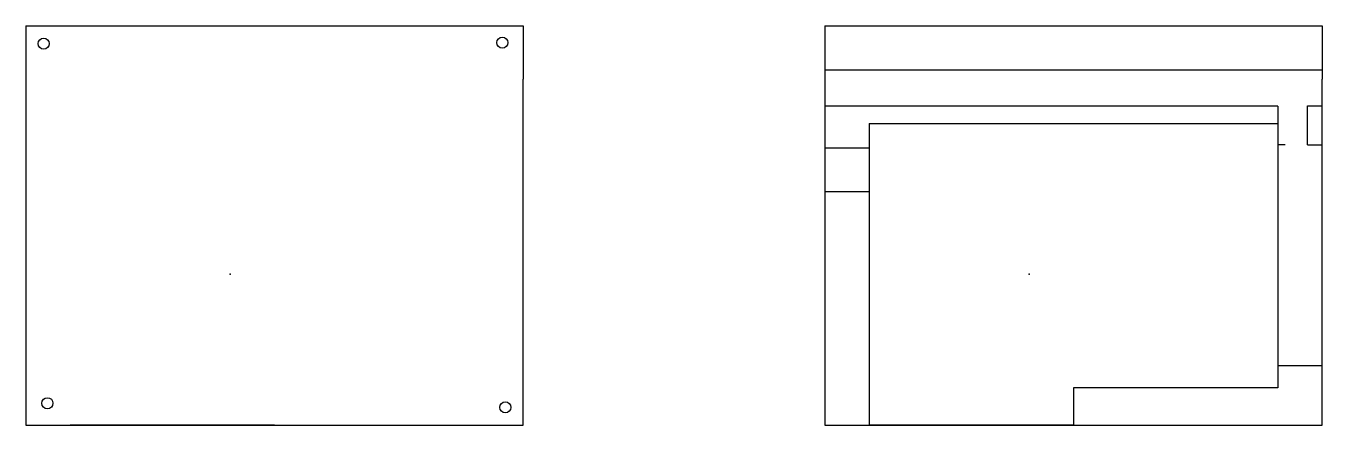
# Model space of a CAD drawing. Header units: centimetres. Extents: x -28.7 to 8.4, y -4.3 to 7.1.
import ezdxf

# ---------------------------------------------------------------- set-up
doc = ezdxf.new("R2010")
doc.units = ezdxf.units.CM
doc.header["$MEASUREMENT"] = 0
doc.layers.add('Thermostat housing v20_Sketch1', color=7, linetype='Continuous')

msp = doc.modelspace()

# ---------------------------------------------------------------- linework, layer by layer
at = {"layer": 'Thermostat housing v20_Sketch1'}
for p, q in [((-28.702, 7.112), (-28.702, 5.842)), ((-28.702, 7.112), (-14.478, 7.112)), ((-14.478, 7.112), (-14.478, 6.154)), ((-5.842, 7.112), (8.382, 7.112)), ((-5.842, 7.112), (-5.842, 5.842)), ((8.382, 7.112), (8.382, 6.154)), ((-28.702, 6.72), (-28.702, 5.588)), ((-14.478, 6.72), (-14.478, 5.588)), ((-5.842, 6.72), (-5.842, 5.588)), ((8.382, 6.72), (8.382, 5.588)), ((-28.702, 5.588), (-28.702, -4.318)), ((-14.478, -4.318), (-14.478, 5.588)), ((8.382, 5.842), (-5.842, 5.842)), ((-5.842, 5.588), (-5.842, -4.318)), ((8.382, -4.318), (8.382, 5.588)), ((7.961, 4.826), (8.382, 4.826)), ((7.961, 3.708), (7.961, 4.826)), ((7.112, 4.812), (-5.842, 4.812)), ((7.112, 4.812), (7.112, 4.318)), ((-4.572, 4.318), (1.27, 4.318)), ((-4.572, 4.318), (-4.572, 3.607)), ((1.27, 4.318), (7.112, 4.318)), ((7.112, 4.318), (7.112, -3.251)), ((7.326, 3.708), (7.112, 3.708)), ((7.961, 3.708), (8.382, 3.708)), ((-4.572, 3.607), (-5.842, 3.607)), ((-4.572, 3.607), (-4.572, 2.362)), ((-4.572, 2.362), (-5.842, 2.362)), ((-4.572, 2.362), (-4.572, -4.318)), ((7.112, -2.616), (8.382, -2.616)), ((1.27, -3.251), (1.27, -4.318)), ((7.112, -3.251), (1.27, -3.251)), ((-28.702, -4.318), (-14.478, -4.318)), ((-21.59, -4.318), (-27.432, -4.318)), ((-5.842, -4.318), (8.382, -4.318)), ((1.27, -4.318), (-4.572, -4.318))]:
    msp.add_line(p, q, dxfattribs=at)
for centre in [(-28.194, 6.604), (-15.073, 6.633), (-28.087, -3.692), (-14.986, -3.81)]:
    msp.add_circle(centre, 0.159, dxfattribs=at)
for p in [(-22.86, 0), (0, 0)]:
    msp.add_point(p, dxfattribs=at)

doc.saveas('drawing.dxf')
